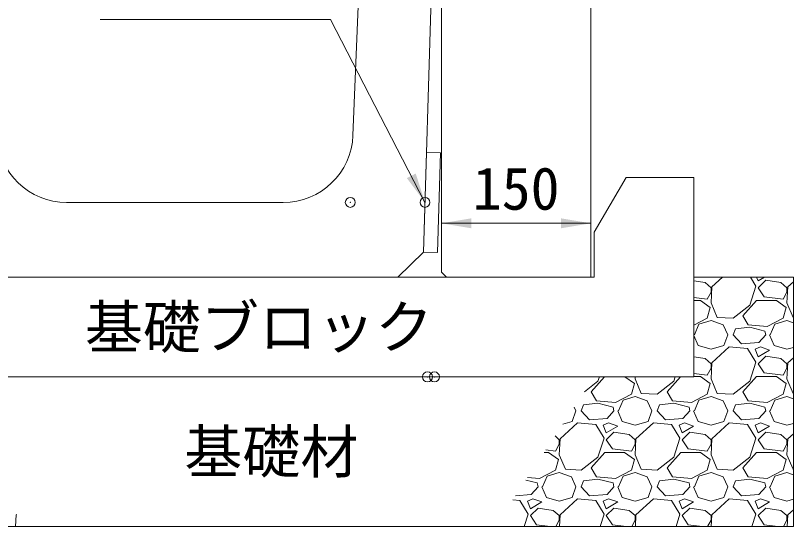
# Model space of a CAD drawing. Units: millimetres at full size; details may follow other scales. Extents: x 172874 to 217143, y 854931 to 903297.
# Drawn here: x 191654 to 192435, y 870981 to 871494 of the extents above; entities that cross this region are included whole.
import ezdxf
from ezdxf.enums import TextEntityAlignment as Align

# ---------------------------------------------------------------- set-up
doc = ezdxf.new("R2010")
doc.units = ezdxf.units.MM
doc.header["$LTSCALE"] = 20
doc.header["$PDMODE"] = 32
doc.header["$PDSIZE"] = 10
for name, color, linetype, lineweight in [('セットプレート', 3, 'Continuous', 13), ('パネックスKDS', 2, 'Continuous', 13), ('基礎ブロック', 2, 'Continuous', 13), ('基礎材', 7, 'Continuous', 15), ('寸法線', 7, 'Continuous', 13), ('引出線', 4, 'Continuous', 13), ('本体', 2, 'Continuous', 13), ('補助線', 8, 'Continuous', 13), ('ﾊｯﾁﾝｸﾞ', 7, 'Continuous', 5)]:
    doc.layers.add(name, color=color, linetype=linetype, lineweight=lineweight)
doc.layers.add('文字', color=7, linetype='Continuous')
doc.styles.add('ＭＳ ゴシック', font='')
doc.styles.get('ＭＳ ゴシック').set_extended_font_data('MS Gothic')

# ---------------------------------------------------------------- blocks, each defined once
blk = doc.blocks.new('filled_arrow')
at = {"color": 0, "linetype": 'Continuous', "lineweight": -2}
blk.add_solid([(7.5, 1.25), (0, 0), (7.5, -1.25)], dxfattribs=at)

msp = doc.modelspace()

# ---------------------------------------------------------------- linework, layer by layer
at = {"layer": 'セットプレート'}
msp.add_lwpolyline([(192063.24, 871256.41), (192077.23, 871256), (192080.18, 871355.95), (192066.19, 871356.37)], close=True, dxfattribs=at)
at = {"layer": 'パネックスKDS'}
for p, q in [((192231.21, 871231.42), (192231.21, 873006.42)), ((192081.21, 871236.42), (192081.21, 871676.42)), ((192081.21, 871236.42), (192086.21, 871231.42)), ((192086.21, 871231.42), (192231.21, 871231.42))]:
    msp.add_line(p, q, dxfattribs=at)
at = {"layer": '基礎ブロック'}
for p, q in [((192234.57, 871276.42), (192266.57, 871331.42)), ((192266.57, 871331.42), (192334.57, 871331.42)), ((192334.57, 871331.42), (192334.57, 871231.42)), ((192234.57, 871231.42), (192234.57, 871276.42)), ((191561.57, 871231.42), (192234.57, 871231.42)), ((192334.57, 871131.42), (192334.57, 871231.42)), ((192334.57, 871131.42), (191461.57, 871131.42))]:
    msp.add_line(p, q, dxfattribs=at)
at = {"layer": '基礎材', "lineweight": 13}
for q in [(192334.57, 871231.42), (192434.57, 870981.42)]:
    msp.add_line((192434.57, 871231.42), q, dxfattribs=at)
at = {"layer": '基礎材'}
msp.add_line((191361.57, 870981.42), (192434.57, 870981.42), dxfattribs=at)
at = {"layer": '寸法線'}
for p, q in [((192081.21, 871285.42), (192231.21, 871285.42)), ((192081.21, 871261.42), (192081.21, 871285.42)), ((192231.21, 871256.42), (192231.21, 871285.42))]:
    msp.add_line(p, q, dxfattribs=at)
at = {"layer": '引出線'}
msp.add_lwpolyline([(192064.71, 871306.39), (191970.02, 871489.87), (191738.66, 871489.87)], dxfattribs=at)
at = {"layer": '本体'}
for p, q in [((192013.71, 871906.42), (191992.4, 871373.62)), ((192076.21, 871696.42), (192063.24, 871256.41)), ((191704.97, 871306.42), (191922.46, 871306.42)), ((192037.5, 871231.42), (192063.24, 871256.41)), ((191589.92, 871231.42), (192037.5, 871231.42))]:
    msp.add_line(p, q, dxfattribs=at)
for centre, start, end in [((191704.97, 871376.42), 182.29061, 270), ((191922.46, 871376.42), 270, 357.70939)]:
    msp.add_arc(centre, 70, start, end, dxfattribs=at)
at = {"layer": '補助線'}
for p in [(191989.71, 871306.42), (192064.71, 871306.42), (192067.21, 871131.42), (192074.21, 871131.42), (192074.21, 871131.42)]:
    msp.add_point(p, dxfattribs=at)
at = {"layer": 'ﾊｯﾁﾝｸﾞ'}
for p, q in [((192363.43, 871231.42), (192352.65, 871221.58)), ((192396.85, 871222.34), (192391.3, 871231.42)), ((192397.64, 871231.42), (192399.14, 871227.67)), ((192399.14, 871227.67), (192405.38, 871231.42)), ((192345.8, 871226.15), (192334.57, 871227.83)), ((192351.89, 871220.82), (192345.8, 871226.15)), ((192406.76, 871228.44), (192399.14, 871220.82)), ((192422, 871226.15), (192406.76, 871228.44)), ((192428.09, 871220.82), (192422, 871226.15)), ((192434.57, 871226.8), (192428.85, 871221.58)), ((192348.08, 871209.39), (192351.89, 871216.24)), ((192352.65, 871221.58), (192351.89, 871205.58)), ((192351.89, 871216.24), (192351.89, 871220.82)), ((192390.75, 871203.29), (192396.85, 871222.34)), ((192399.14, 871220.82), (192405.23, 871211.67)), ((192424.28, 871209.39), (192428.09, 871216.24)), ((192428.85, 871221.58), (192428.09, 871205.58)), ((192428.09, 871216.24), (192428.09, 871220.82)), ((192334.58, 871211.01), (192348.08, 871209.39)), ((192334.58, 871207.86), (192341.22, 871207.86)), ((192341.22, 871207.86), (192351.13, 871201)), ((192383.9, 871192.62), (192397.61, 871207.86)), ((192397.61, 871207.86), (192417.42, 871207.86)), ((192405.23, 871211.67), (192424.28, 871209.39)), ((192417.42, 871207.86), (192427.33, 871201)), ((192351.13, 871201), (192348.08, 871190.34)), ((192351.89, 871205.58), (192357.99, 871191.1)), ((192373.99, 871190.34), (192390.75, 871203.29)), ((192427.33, 871201), (192424.28, 871190.34)), ((192428.09, 871205.58), (192434.19, 871191.1)), ((192389.23, 871183.48), (192383.9, 871192.62)), ((192348.08, 871190.34), (192334.59, 871183.27)), ((192339.7, 871184.24), (192351.89, 871188.05)), ((192351.89, 871188.05), (192364.08, 871183.48)), ((192357.99, 871191.1), (192373.99, 871190.34)), ((192424.28, 871190.34), (192408.28, 871181.95)), ((192415.9, 871184.24), (192428.09, 871188.05)), ((192428.09, 871188.05), (192434.57, 871185.62)), ((192434.19, 871191.1), (192434.57, 871191.08)), ((192335.13, 871173.57), (192339.7, 871184.24)), ((192364.08, 871183.48), (192368.66, 871173.57)), ((192373.99, 871173.57), (192376.28, 871179.67)), ((192390.75, 871181.19), (192376.28, 871179.67)), ((192408.28, 871181.95), (192389.23, 871183.48)), ((192405.99, 871177.38), (192390.75, 871181.19)), ((192406.76, 871173.57), (192405.99, 871177.38)), ((192411.33, 871173.57), (192415.9, 871184.24)), ((192334.6, 871173.04), (192338.94, 871162.9)), ((192364.85, 871162.9), (192368.66, 871173.57)), ((192382.37, 871164.43), (192373.99, 871173.57)), ((192406.76, 871173.57), (192399.9, 871165.95)), ((192410.57, 871173.57), (192415.14, 871162.9)), ((192338.94, 871162.9), (192351.89, 871159.09)), ((192351.89, 871159.09), (192364.85, 871162.9)), ((192370.18, 871161.38), (192352.65, 871145.38)), ((192388.47, 871159.86), (192370.18, 871161.38)), ((192399.9, 871165.95), (192382.37, 871164.43)), ((192401.42, 871161.38), (192396.09, 871159.09)), ((192410.57, 871158.33), (192401.42, 871161.38)), ((192415.14, 871162.9), (192428.09, 871159.09)), ((192428.09, 871159.09), (192434.57, 871161)), ((192396.85, 871146.14), (192388.47, 871159.86)), ((192396.09, 871159.09), (192399.14, 871151.47)), ((192399.14, 871151.47), (192410.57, 871158.33)), ((192345.8, 871149.95), (192334.61, 871151.63)), ((192351.89, 871144.62), (192345.8, 871149.95)), ((192352.65, 871145.38), (192351.89, 871129.38)), ((192390.75, 871127.09), (192396.85, 871146.14)), ((192406.76, 871152.24), (192399.14, 871144.62)), ((192422, 871149.95), (192406.76, 871152.24)), ((192428.09, 871144.62), (192422, 871149.95)), ((192428.85, 871145.38), (192428.09, 871129.38)), ((192434.57, 871150.6), (192428.85, 871145.38)), ((192348.08, 871133.19), (192351.89, 871140.04)), ((192351.89, 871140.04), (192351.89, 871144.62)), ((192399.14, 871144.62), (192405.23, 871135.47)), ((192424.28, 871133.19), (192428.09, 871140.04)), ((192428.09, 871140.04), (192428.09, 871144.62)), ((192231.5, 871116.42), (192245, 871131.42)), ((192238.35, 871127.09), (192239.74, 871131.42)), ((192265.37, 871131.42), (192274.93, 871124.8)), ((192275.79, 871131.42), (192275.69, 871129.38)), ((192307.7, 871116.42), (192321.2, 871131.42)), ((192314.55, 871127.09), (192315.94, 871131.42)), ((192334.61, 871134.8), (192348.08, 871133.19)), ((192334.62, 871131.66), (192341.22, 871131.66)), ((192341.22, 871131.66), (192351.13, 871124.8)), ((192383.9, 871116.42), (192397.61, 871131.66)), ((192397.61, 871131.66), (192417.42, 871131.66)), ((192405.23, 871135.47), (192424.28, 871133.19)), ((192417.42, 871131.66), (192427.33, 871124.8)), ((192224.71, 871116.55), (192238.35, 871127.09)), ((192274.93, 871124.8), (192271.88, 871114.14)), ((192275.69, 871129.38), (192281.79, 871114.9)), ((192297.79, 871114.14), (192314.55, 871127.09)), ((192351.13, 871124.8), (192348.08, 871114.14)), ((192351.89, 871129.38), (192357.99, 871114.9)), ((192373.99, 871114.14), (192390.75, 871127.09)), ((192427.33, 871124.8), (192424.28, 871114.14)), ((192428.09, 871129.38), (192434.19, 871114.9)), ((192236.83, 871107.28), (192231.5, 871116.42)), ((192271.88, 871114.14), (192255.88, 871105.75)), ((192281.79, 871114.9), (192297.79, 871114.14)), ((192313.03, 871107.28), (192307.7, 871116.42)), ((192348.08, 871114.14), (192332.08, 871105.75)), ((192357.99, 871114.9), (192373.99, 871114.14)), ((192389.23, 871107.28), (192383.9, 871116.42)), ((192424.28, 871114.14), (192408.28, 871105.75)), ((192434.19, 871114.9), (192434.57, 871114.88)), ((192255.88, 871105.75), (192236.83, 871107.28)), ((192258.93, 871097.37), (192263.5, 871108.04)), ((192263.5, 871108.04), (192275.69, 871111.85)), ((192275.69, 871111.85), (192287.88, 871107.28)), ((192287.88, 871107.28), (192292.46, 871097.37)), ((192332.08, 871105.75), (192313.03, 871107.28)), ((192335.13, 871097.37), (192339.7, 871108.04)), ((192339.7, 871108.04), (192351.89, 871111.85)), ((192351.89, 871111.85), (192364.08, 871107.28)), ((192364.08, 871107.28), (192368.66, 871097.37)), ((192408.28, 871105.75), (192389.23, 871107.28)), ((192411.33, 871097.37), (192415.9, 871108.04)), ((192415.9, 871108.04), (192428.09, 871111.85)), ((192428.09, 871111.85), (192434.57, 871109.42)), ((192214.51, 871101.16), (192216.26, 871097.37)), ((192221.59, 871097.37), (192223.88, 871103.47)), ((192238.35, 871104.99), (192223.88, 871103.47)), ((192253.59, 871101.18), (192238.35, 871104.99)), ((192254.36, 871097.37), (192253.59, 871101.18)), ((192297.79, 871097.37), (192300.08, 871103.47)), ((192314.55, 871104.99), (192300.08, 871103.47)), ((192329.79, 871101.18), (192314.55, 871104.99)), ((192330.56, 871097.37), (192329.79, 871101.18)), ((192373.99, 871097.37), (192376.28, 871103.47)), ((192390.75, 871104.99), (192376.28, 871103.47)), ((192405.99, 871101.18), (192390.75, 871104.99)), ((192406.76, 871097.37), (192405.99, 871101.18)), ((192212.45, 871086.7), (192216.26, 871097.37)), ((192229.97, 871088.23), (192221.59, 871097.37)), ((192254.36, 871097.37), (192247.5, 871089.75)), ((192258.17, 871097.37), (192262.74, 871086.7)), ((192288.65, 871086.7), (192292.46, 871097.37)), ((192306.17, 871088.23), (192297.79, 871097.37)), ((192330.56, 871097.37), (192323.7, 871089.75)), ((192334.37, 871097.37), (192338.94, 871086.7)), ((192364.85, 871086.7), (192368.66, 871097.37)), ((192382.37, 871088.23), (192373.99, 871097.37)), ((192406.76, 871097.37), (192399.9, 871089.75)), ((192410.57, 871097.37), (192415.14, 871086.7)), ((192217.78, 871085.18), (192200.25, 871069.18)), ((192203.11, 871083.96), (192212.45, 871086.7)), ((192236.07, 871083.66), (192217.78, 871085.18)), ((192247.5, 871089.75), (192229.97, 871088.23)), ((192244.45, 871069.94), (192236.07, 871083.66)), ((192249.02, 871085.18), (192243.69, 871082.89)), ((192243.69, 871082.89), (192246.74, 871075.27)), ((192258.17, 871082.13), (192249.02, 871085.18)), ((192262.74, 871086.7), (192275.69, 871082.89)), ((192275.69, 871082.89), (192288.65, 871086.7)), ((192293.98, 871085.18), (192276.45, 871069.18)), ((192312.27, 871083.66), (192293.98, 871085.18)), ((192323.7, 871089.75), (192306.17, 871088.23)), ((192320.65, 871069.94), (192312.27, 871083.66)), ((192325.22, 871085.18), (192319.89, 871082.89)), ((192319.89, 871082.89), (192322.94, 871075.27)), ((192334.37, 871082.13), (192325.22, 871085.18)), ((192338.94, 871086.7), (192351.89, 871082.89)), ((192351.89, 871082.89), (192364.85, 871086.7)), ((192370.18, 871085.18), (192352.65, 871069.18)), ((192388.47, 871083.66), (192370.18, 871085.18)), ((192399.9, 871089.75), (192382.37, 871088.23)), ((192396.85, 871069.94), (192388.47, 871083.66)), ((192401.42, 871085.18), (192396.09, 871082.89)), ((192396.09, 871082.89), (192399.14, 871075.27)), ((192410.57, 871082.13), (192401.42, 871085.18)), ((192415.14, 871086.7), (192428.09, 871082.89)), ((192428.09, 871082.89), (192434.57, 871084.8)), ((192246.74, 871075.27), (192258.17, 871082.13)), ((192254.36, 871076.04), (192246.74, 871068.42)), ((192269.6, 871073.75), (192254.36, 871076.04)), ((192322.94, 871075.27), (192334.37, 871082.13)), ((192330.56, 871076.04), (192322.94, 871068.42)), ((192345.8, 871073.75), (192330.56, 871076.04)), ((192399.14, 871075.27), (192410.57, 871082.13)), ((192406.76, 871076.04), (192399.14, 871068.42)), ((192422, 871073.75), (192406.76, 871076.04)), ((192199.49, 871068.42), (192195.26, 871072.12)), ((192200.25, 871069.18), (192199.49, 871053.18)), ((192199.49, 871063.84), (192199.49, 871068.42)), ((192238.35, 871050.89), (192244.45, 871069.94)), ((192246.74, 871068.42), (192252.83, 871059.27)), ((192275.69, 871068.42), (192269.6, 871073.75)), ((192276.45, 871069.18), (192275.69, 871053.18)), ((192275.69, 871063.84), (192275.69, 871068.42)), ((192314.55, 871050.89), (192320.65, 871069.94)), ((192322.94, 871068.42), (192329.03, 871059.27)), ((192351.89, 871068.42), (192345.8, 871073.75)), ((192352.65, 871069.18), (192351.89, 871053.18)), ((192351.89, 871063.84), (192351.89, 871068.42)), ((192390.75, 871050.89), (192396.85, 871069.94)), ((192399.14, 871068.42), (192405.23, 871059.27)), ((192428.09, 871068.42), (192422, 871073.75)), ((192428.85, 871069.18), (192428.09, 871053.18)), ((192428.09, 871063.84), (192428.09, 871068.42)), ((192434.57, 871074.4), (192428.85, 871069.18)), ((192195.68, 871056.99), (192199.49, 871063.84)), ((192271.88, 871056.99), (192275.69, 871063.84)), ((192348.08, 871056.99), (192351.89, 871063.84)), ((192424.28, 871056.99), (192428.09, 871063.84)), ((192184.23, 871055.46), (192188.82, 871055.46)), ((192186.01, 871058.15), (192195.68, 871056.99)), ((192188.82, 871055.46), (192198.73, 871048.6)), ((192199.49, 871053.18), (192205.59, 871038.7)), ((192231.5, 871040.22), (192245.21, 871055.46)), ((192245.21, 871055.46), (192265.02, 871055.46)), ((192252.83, 871059.27), (192271.88, 871056.99)), ((192265.02, 871055.46), (192274.93, 871048.6)), ((192275.69, 871053.18), (192281.79, 871038.7)), ((192307.7, 871040.22), (192321.41, 871055.46)), ((192321.41, 871055.46), (192341.22, 871055.46)), ((192329.03, 871059.27), (192348.08, 871056.99)), ((192341.22, 871055.46), (192351.13, 871048.6)), ((192351.89, 871053.18), (192357.99, 871038.7)), ((192383.9, 871040.22), (192397.61, 871055.46)), ((192397.61, 871055.46), (192417.42, 871055.46)), ((192405.23, 871059.27), (192424.28, 871056.99)), ((192417.42, 871055.46), (192427.33, 871048.6)), ((192428.09, 871053.18), (192434.19, 871038.7)), ((192198.73, 871048.6), (192195.68, 871037.94)), ((192221.59, 871037.94), (192238.35, 871050.89)), ((192274.93, 871048.6), (192271.88, 871037.94)), ((192297.79, 871037.94), (192314.55, 871050.89)), ((192351.13, 871048.6), (192348.08, 871037.94)), ((192373.99, 871037.94), (192390.75, 871050.89)), ((192427.33, 871048.6), (192424.28, 871037.94)), ((192195.68, 871037.94), (192179.68, 871029.55)), ((192205.59, 871038.7), (192221.59, 871037.94)), ((192236.83, 871031.08), (192231.5, 871040.22)), ((192271.88, 871037.94), (192255.88, 871029.55)), ((192281.79, 871038.7), (192297.79, 871037.94)), ((192313.03, 871031.08), (192307.7, 871040.22)), ((192348.08, 871037.94), (192332.08, 871029.55)), ((192357.99, 871038.7), (192373.99, 871037.94)), ((192389.23, 871031.08), (192383.9, 871040.22)), ((192424.28, 871037.94), (192408.28, 871029.55)), ((192434.19, 871038.7), (192434.57, 871038.68)), ((192179.68, 871029.55), (192167.69, 871030.51)), ((192182.73, 871021.17), (192187.3, 871031.84)), ((192187.3, 871031.84), (192199.49, 871035.65)), ((192199.49, 871035.65), (192211.68, 871031.08)), ((192211.68, 871031.08), (192216.26, 871021.17)), ((192238.35, 871028.79), (192223.88, 871027.27)), ((192255.88, 871029.55), (192236.83, 871031.08)), ((192253.59, 871024.98), (192238.35, 871028.79)), ((192258.93, 871021.17), (192263.5, 871031.84)), ((192263.5, 871031.84), (192275.69, 871035.65)), ((192275.69, 871035.65), (192287.88, 871031.08)), ((192287.88, 871031.08), (192292.46, 871021.17)), ((192314.55, 871028.79), (192300.08, 871027.27)), ((192332.08, 871029.55), (192313.03, 871031.08)), ((192329.79, 871024.98), (192314.55, 871028.79)), ((192335.13, 871021.17), (192339.7, 871031.84)), ((192339.7, 871031.84), (192351.89, 871035.65)), ((192351.89, 871035.65), (192364.08, 871031.08)), ((192364.08, 871031.08), (192368.66, 871021.17)), ((192390.75, 871028.79), (192376.28, 871027.27)), ((192408.28, 871029.55), (192389.23, 871031.08)), ((192405.99, 871024.98), (192390.75, 871028.79)), ((192411.33, 871021.17), (192415.9, 871031.84)), ((192415.9, 871031.84), (192428.09, 871035.65)), ((192428.09, 871035.65), (192434.57, 871033.22)), ((192177.39, 871024.98), (192165.93, 871027.85)), ((192178.16, 871021.17), (192171.3, 871013.55)), ((192178.16, 871021.17), (192177.39, 871024.98)), ((192181.97, 871021.17), (192186.54, 871010.5)), ((192212.45, 871010.5), (192216.26, 871021.17)), ((192221.59, 871021.17), (192223.88, 871027.27)), ((192229.97, 871012.03), (192221.59, 871021.17)), ((192254.36, 871021.17), (192247.5, 871013.55)), ((192254.36, 871021.17), (192253.59, 871024.98)), ((192258.17, 871021.17), (192262.74, 871010.5)), ((192288.65, 871010.5), (192292.46, 871021.17)), ((192297.79, 871021.17), (192300.08, 871027.27)), ((192306.17, 871012.03), (192297.79, 871021.17)), ((192330.56, 871021.17), (192323.7, 871013.55)), ((192330.56, 871021.17), (192329.79, 871024.98)), ((192334.37, 871021.17), (192338.94, 871010.5)), ((192364.85, 871010.5), (192368.66, 871021.17)), ((192373.99, 871021.17), (192376.28, 871027.27)), ((192382.37, 871012.03), (192373.99, 871021.17)), ((192406.76, 871021.17), (192399.9, 871013.55)), ((192406.76, 871021.17), (192405.99, 871024.98)), ((192410.57, 871021.17), (192415.14, 871010.5)), ((192171.3, 871013.55), (192155.54, 871012.18)), ((192247.5, 871013.55), (192229.97, 871012.03)), ((192323.7, 871013.55), (192306.17, 871012.03)), ((192399.9, 871013.55), (192382.37, 871012.03)), ((192159.87, 871007.46), (192152.8, 871008.05)), ((192168.25, 870993.74), (192159.87, 871007.46)), ((192172.82, 871008.98), (192167.49, 871006.69)), ((192167.49, 871006.69), (192170.54, 870999.07)), ((192170.54, 870999.07), (192181.97, 871005.93)), ((192181.97, 871005.93), (192172.82, 871008.98)), ((192186.54, 871010.5), (192199.49, 871006.69)), ((192199.49, 871006.69), (192212.45, 871010.5)), ((192217.78, 871008.98), (192200.25, 870992.98)), ((192236.07, 871007.46), (192217.78, 871008.98)), ((192244.45, 870993.74), (192236.07, 871007.46)), ((192249.02, 871008.98), (192243.69, 871006.69)), ((192243.69, 871006.69), (192246.74, 870999.07)), ((192246.74, 870999.07), (192258.17, 871005.93)), ((192258.17, 871005.93), (192249.02, 871008.98)), ((192262.74, 871010.5), (192275.69, 871006.69)), ((192275.69, 871006.69), (192288.65, 871010.5)), ((192293.98, 871008.98), (192276.45, 870992.98)), ((192312.27, 871007.46), (192293.98, 871008.98)), ((192320.65, 870993.74), (192312.27, 871007.46)), ((192325.22, 871008.98), (192319.89, 871006.69)), ((192319.89, 871006.69), (192322.94, 870999.07)), ((192322.94, 870999.07), (192334.37, 871005.93)), ((192334.37, 871005.93), (192325.22, 871008.98)), ((192338.94, 871010.5), (192351.89, 871006.69)), ((192351.89, 871006.69), (192364.85, 871010.5)), ((192370.18, 871008.98), (192352.65, 870992.98)), ((192388.47, 871007.46), (192370.18, 871008.98)), ((192396.85, 870993.74), (192388.47, 871007.46)), ((192401.42, 871008.98), (192396.09, 871006.69)), ((192396.09, 871006.69), (192399.14, 870999.07)), ((192399.14, 870999.07), (192410.57, 871005.93)), ((192410.57, 871005.93), (192401.42, 871008.98)), ((192415.14, 871010.5), (192428.09, 871006.69)), ((192428.09, 871006.69), (192434.57, 871008.6)), ((192178.16, 870999.84), (192170.54, 870992.22)), ((192193.4, 870997.55), (192178.16, 870999.84)), ((192199.49, 870992.22), (192193.4, 870997.55)), ((192254.36, 870999.84), (192246.74, 870992.22)), ((192269.6, 870997.55), (192254.36, 870999.84)), ((192275.69, 870992.22), (192269.6, 870997.55)), ((192330.56, 870999.84), (192322.94, 870992.22)), ((192345.8, 870997.55), (192330.56, 870999.84)), ((192351.89, 870992.22), (192345.8, 870997.55)), ((192406.76, 870999.84), (192399.14, 870992.22)), ((192422, 870997.55), (192406.76, 870999.84)), ((192428.09, 870992.22), (192422, 870997.55)), ((192434.57, 870998.2), (192428.85, 870992.98)), ((191654.37, 870992.98), (191653.82, 870981.42)), ((191654.89, 870993.46), (191654.37, 870992.98)), ((192164.31, 870981.42), (192168.25, 870993.74)), ((192170.54, 870992.22), (192176.63, 870983.07)), ((192199.49, 870987.64), (192199.49, 870992.22)), ((192200.25, 870992.98), (192199.7, 870981.42)), ((192240.51, 870981.42), (192244.45, 870993.74)), ((192246.74, 870992.22), (192252.83, 870983.07)), ((192275.69, 870987.64), (192275.69, 870992.22)), ((192276.45, 870992.98), (192275.9, 870981.42)), ((192316.71, 870981.42), (192320.65, 870993.74)), ((192322.94, 870992.22), (192329.03, 870983.07)), ((192351.89, 870987.64), (192351.89, 870992.22)), ((192352.65, 870992.98), (192352.1, 870981.42)), ((192392.91, 870981.42), (192396.85, 870993.74)), ((192399.14, 870992.22), (192405.23, 870983.07)), ((192428.09, 870987.64), (192428.09, 870992.22)), ((192428.85, 870992.98), (192428.3, 870981.42)), ((192176.63, 870983.07), (192190.4, 870981.42)), ((192196.04, 870981.42), (192199.49, 870987.64)), ((192252.83, 870983.07), (192266.6, 870981.42)), ((192272.24, 870981.42), (192275.69, 870987.64)), ((192329.03, 870983.07), (192342.8, 870981.42)), ((192348.44, 870981.42), (192351.89, 870987.64)), ((192405.23, 870983.07), (192419, 870981.42)), ((192424.64, 870981.42), (192428.09, 870987.64))]:
    msp.add_line(p, q, dxfattribs=at)

# ---------------------------------------------------------------- block references
at = {"layer": '寸法線', "xscale": 4, "yscale": 4}
msp.add_blockref('filled_arrow', (192081.21, 871285.42), dxfattribs=at)
at = {"layer": '寸法線', "xscale": 4, "yscale": 4, "rotation": 180}
msp.add_blockref('filled_arrow', (192231.21, 871285.42), dxfattribs=at)
at = {"layer": '引出線', "xscale": 4, "yscale": 4, "rotation": 117.3}
msp.add_blockref('filled_arrow', (192064.71, 871306.39), dxfattribs=at)

# ---------------------------------------------------------------- texts
at = {"layer": '寸法線', "style": 'ＭＳ ゴシック'}
for s, p in [('150', (192156.21, 871320.42)), ('基礎材', (191910.57, 871056.42))]:
    msp.add_text(s, height=42.72, dxfattribs=at).set_placement(p, align=Align.MIDDLE_CENTER)
at = {"layer": '文字', "style": 'ＭＳ ゴシック'}
msp.add_text('基礎ブロック', height=42.72, dxfattribs=at).set_placement((191898.07, 871181.42), align=Align.MIDDLE_CENTER)

doc.saveas('drawing.dxf')
